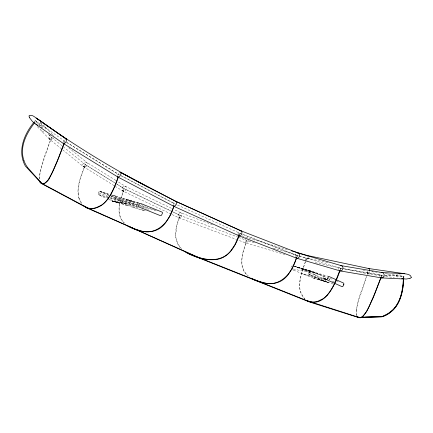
<?xml version="1.0" encoding="UTF-8"?>
<svg xmlns="http://www.w3.org/2000/svg" width="433" height="433" viewBox="0 0 433 433"><rect width="100%" height="100%" fill="white"/><g stroke="black" fill="none" stroke-linecap="round" stroke-linejoin="round"><path stroke-width="0.32" stroke-dasharray="2.17 1.62" d="M39.376 177.844L39.349 179.035M39.122 178.694C40.772 164.324 46.764 150.879 51.386 137.277L47.343 133.099M403.626 278.884L403.659 276.254L385.164 275.35M403.816 277.981L403.984 276.351L387.248 273.905M403.491 277.883L403.659 276.254M356.527 309.714L357.566 304.545A72.23 46.948 -67.3 0 1 358.145 302.261L366.551 276.595M326.477 279.918L315.419 275.843L315.413 275.074L314.883 274.592M98.876 192.328L98.589 194.336L99.097 195.029A11.247 6.506 88.2 0 0 99.346 195.175L106.605 198.503M315.273 276.433L314.656 278.116A0.563 0.493 88.1 0 1 314.445 278.251L314.039 278.251A6.473 5.651 86.7 0 1 313.487 278.1M98.978 191.938L99.265 191.316M396.466 275.345L396.774 276.535L398.42 277.672M305.471 261.711C302.699 269.883 299.447 278.262 299.733 287.036A21.228 13.997 -67 0 0 300.659 292.123L303.387 297.135A32.594 21.401 -67.4 0 0 304.832 298.721M329.015 276.535L310.088 270.971A0.617 0.465 -73.3 0 0 309.947 271.02A0.601 0.455 -73.3 0 0 309.768 271.188L308.94 273.174A3.951 2.971 -73.3 0 0 308.832 273.548L308.794 273.748A0.855 0.644 -73.3 0 0 308.778 273.965A0.568 0.428 -73.3 0 0 308.848 274.203L312.999 276.27M309.119 272.649L309.092 272.73A10.078 7.583 -73.3 0 0 308.924 273.212C308.599 276.124 314.001 275.691 315.516 277.337M114.566 182.699L85.263 164.556C81.225 176.107 73.54 191.337 81.35 203.288M305.357 261.656C301.595 273.18 294.792 288.616 304.702 298.954M305.574 261.067L306.645 258.095L327.992 262.631M305.898 260.531L306.77 258.128L310.629 258.945M366.421 276.6C362.74 289.282 355.58 302.034 356.575 315.473M367.39 274.284L368.51 271.226M64.284 142.766L64.826 141.304M173.189 212.078L180.166 215.412L176.724 226.389L175.733 234.691A22.337 14.662 -67.1 0 0 176.328 239.655L178.428 244.802L181.454 248.612M309.162 272.525L326.276 279.702M367.271 274.257L368.396 271.193M381.202 276.644L381.738 275.182L383.108 275.247M49.07 134.739L51.597 137.348L45.07 155.772L41.216 168.377A69.605 46.131 -66.9 0 0 40.491 171.241L39.522 176.361A18.522 12.265 -66.9 0 0 39.343 177.855M241.831 234.02L239.866 233.273L239.195 235.065M340.165 269.456L340.609 268.249L341.891 268.465M381.273 277.088L381.949 275.247L383.319 275.312M296.675 257.251L297.298 255.6L340.814 268.314L381.949 275.247L344.462 268.898M340.149 270.089L340.609 268.249M41.243 125.283L40.67 125.846L39.522 125.895M291.561 266.479L292.243 265.624M297.022 256.904L297.487 255.659L242.431 234.253M239.395 235.011L240.034 233.322L174.851 203.851L120.964 175.619M34.126 122.117L35.219 120.563L35.809 121.056L35.013 122.225M368.645 273.559L368.867 273.255M328.441 282.17L328.56 281.986A4.611 3.469 -73.3 0 1 328.463 282.186A0.639 0.476 -73.3 0 1 328.062 282.397L327.743 282.359A1.212 0.909 -73.3 0 0 328.463 282.273M306.835 260.45L307.094 260.152M122.636 187.218L123.454 186.531M85.312 166.878L85.761 166.651A2.685 2.111 -54.7 0 0 86.616 162.299L67.716 147.025M179.338 213.225L179.928 212.939M51.597 139.637L52.068 139.431M384.693 275.383L403.881 276.303M332.138 281.163L334.465 281.38M336.798 281.602L338.352 281.748M113.018 201.345L125.197 203.234L112.948 201.318M113.711 201.626L129.824 203.965L137.331 205.502M329.502 279.139A3.009 2.262 -73.3 0 1 329.367 279.81L329.329 279.096L328.544 278.56L332.024 279.041M371.839 271.702L372.948 271.864M386.247 273.786L389.576 274.268M371.72 271.675L373.939 271.994M375.6 272.233L377.267 272.471M379.487 272.79L380.591 272.952M385.029 273.591L386.139 273.748M384.396 276.205L367.893 273.835L313.957 262.393M385.711 276.395L394.322 277.634M126.274 203.396L123.086 202.931L124.358 203.115M138.446 203.185L124.921 200.495L111.037 196.263M118.913 202.314L116.266 201.897L118.561 202.26L116.677 201.951M114.204 201.789C115.265 201.54 115.817 198.899 114.967 198.065A10.419 6.23 -84.1 0 0 114.664 197.886L111.032 196.181M114.658 201.61L114.956 201.659M363.249 270.105L366.583 270.814M112.899 201.296L115.335 201.821L112.715 201.221L108.84 199.505M137.591 204.544L120.623 200.62L110.632 197.361M293.33 269.001L309.178 272.481M293.547 270.165L301.655 273.472L312.009 275.848M112.715 201.221L116.861 202.303L112.185 200.988L126.349 205.247L123.264 204.273M140.427 209.512L140.693 209.577L137.948 208.868M139.226 209.209L138.939 209.134M141.651 209.821L144.644 210.6L140.568 209.55M141.315 209.734L141.142 209.691M138.847 203.05L120.953 198.276A141.034 30.056 2.2 0 1 116.212 196.847L112.19 195.532M314.888 274.582A9.975 8.79 -86.5 0 0 314.363 274.322L302.862 269.651L326.52 276.541M138.722 203.017L129.012 200.16M115.535 196.057L114.496 195.781L116.244 196.252M115.849 196.144L127.037 199.532M117.375 196.56L116.986 196.452M144.059 210.443L145.358 210.801M310.629 271.031L307.782 270.257L310.537 271.009A2.825 2.127 -73.3 0 0 310.196 270.955A0.801 0.606 -73.3 0 0 309.947 271.015M114.658 195.824L113.338 195.462M138.268 208.955L132.936 207.358M99.043 194.991L107.941 197.47M110.583 198.211L137.575 206.151M295.972 266.88L310.385 270.977L294.451 266.284M111.508 194.947L113.543 195.521L110.675 194.709M313.497 278.11L317.86 279.339L313.784 278.192M307.387 270.138L313.746 272.243M115.367 198.547L137.683 204.977M317.784 279.317L320.777 280.178L317.486 279.215L322.872 280.806M307.235 270.1L295.328 266.625M287.382 249.635L247.736 237.988L242.079 235.861M98.616 194.498L107.687 197.172M109.863 197.816L117.608 200.106M111.833 200.831L118.041 202.66M254.404 242.729L246.778 240.494L242.74 253.132L241.657 260.498A22.067 14.484 -67.1 0 0 243.07 269.478L244.315 271.886L247.281 275.41M273.104 248.228L299.16 255.898M299.29 255.93L306.77 258.128M284.909 254.501L245.993 243.059L238.377 240.191M303.219 274.094L328.403 281.818M180.166 215.412L124.141 188.685L116.813 184.149M154.971 210.054L139.588 205.496M306.91 270.019L294.684 266.322M322.314 280.649L327.667 282.343L324.193 280.995M137.607 204.906L114.967 198.065M118.068 200.349L137.515 206.476M327.478 282.294L332.972 283.934M117.554 202.52L122.295 203.948M314.926 272.33L310.661 271.042L319.153 274.517L302.791 269.624L296.291 267.004M322.818 280.8L320.42 280.075L324.046 281.196M108.927 194.201L100.288 191.424L108.699 194.347M139.713 205.588L156.676 210.833M135.702 208.219L132.087 207.088M320.274 280.021L322.628 280.752M294.348 266.198L305.952 269.802L294.332 266.198M297.487 255.659L239.866 233.273M128.119 199.878L130.268 200.555M323.873 281.141L325.188 281.558M399.756 278.186L399.442 278.083M126.712 199.424L126.041 199.212L129.348 200.268L128.341 199.949M123.437 198.374L124.19 198.617M126.295 205.231L129.922 206.395M132.622 207.261L129.776 206.346M127.475 205.61L128.395 205.902M323.581 281.044L325.989 281.813M51.597 137.348L62.119 145.851M313.487 278.105L301.655 273.472M327.321 282.24L313.535 276.498M102.036 192.068L99.33 191.272A273.645 173.048 -52.2 0 0 106.242 194.395L108.623 195.353M309.227 274.554L325.6 280.216M140.676 206.53L141.369 206.779M100.093 191.354L109.17 195.343M212.527 224.743L181.091 212.912L173.822 209.442M237.679 234.204L239.563 234.913M238.431 237.349L179.998 215.363C176.004 225.68 172.145 239.341 180.87 248.39M238.578 237.392L246.924 240.531C242.686 251.503 237.398 267.248 248.423 276.065M237.744 239.958L178.899 217.815L171.852 214.432M108.071 196.409L98.767 192.837M142.089 207.05L147.842 209.561M314.163 272.417L315.987 273.18M323.099 280.541L316.085 277.58M319.798 274.787L326.487 277.629M320.615 275.134L316.918 273.575M322.466 275.918L326.071 277.45M293.395 270.1L292.275 269.607M148.33 209.794L149.304 210.254M171.398 208.284L125.57 186.412L116.401 180.761M171.246 214.146L122.885 191.056L114.723 186.011M172.025 211.526L124.331 188.745L115.541 183.305M326.471 279.572L325.259 278.987L326.368 279.529M326.574 279.604L323.213 277.878L326.628 279.615M326.482 279.539L323.608 278.094L326.363 279.485M328.55 278.565L329.372 279.171M326.206 279.399L322.845 277.677L326.141 279.361M121.419 175.89L174.705 203.813M122.712 190.953L123.205 191.191L122.328 190.574M66.633 142.376L119.227 174.71M66.52 142.349L119.102 174.678M115.828 180.404L86.605 162.288A2.685 2.111 -54.7 0 0 82.795 164.524A2.685 2.111 -54.7 0 0 85.772 166.645M85.063 164.491L114.372 182.634M114.144 185.654L83.52 166.689L62.736 149.894M37.368 126.647L49.514 139.204C51.121 140.2 49.806 139.264 49.746 139.404A2.685 2.154 -47.6 0 0 53.589 137.77M64.939 141.331L35.219 120.563L42.293 127.876M122.485 190.774L122.81 191.018M63.169 146.7L85.263 164.556C82.048 173.898 77.989 183.397 78.216 193.459M49.557 139.242L49.053 138.446L49.514 139.204L62.211 149.466M124.179 223.136L121.673 220.083L120.434 217.669A22.067 14.484 -67.1 0 1 119.015 208.69C119.416 201.756 121.792 195.153 124.141 188.685C123.362 192.138 121.511 196.181 120.645 199.965C118.463 207.661 118.166 217.236 124.482 223.136M40.605 122.274L53.237 135.334L53.021 135.156A2.685 2.154 -47.6 0 1 53.605 135.854M35.809 121.056L42.066 127.513M81.832 203.548L79.136 198.536M40.307 122.312L41 123.562M49.708 139.372A2.685 2.154 -47.6 0 1 50.331 135.345M41.741 127.41A2.685 2.17 -44 0 1 44.951 126.82A2.685 2.17 -44 0 1 45.33 129.835M43.733 131.172A2.685 2.17 -44 0 1 40.854 129.364M247.357 237.901A2.685 1.488 -71.6 0 1 247.963 238.15M248.353 240.32A2.685 1.488 -71.6 0 1 245.879 243.021A2.685 1.488 -71.6 0 1 245.711 239.238M308.08 257.099A2.685 1.315 -75.9 0 1 306.916 260.347M305.297 259.795A2.685 1.315 -75.9 0 1 305.844 256.558M369.511 271.713A2.685 1.196 -79.9 0 1 367.898 273.835L367.92 273.835A2.685 1.196 -79.9 0 1 367.189 271.166M396.395 275.236A3.145 2.365 -73.3 0 1 397.51 274.414M379.985 276.579A2.685 2.208 -83.8 0 1 380.466 273.337M338.795 269.543A2.685 2.143 -77 0 1 339.564 266.3M295.42 256.547A2.685 2.019 -71.1 0 1 296.6 253.511M173.103 204.587A2.685 1.472 -64 0 1 174.277 202.103M238.112 234.367A2.69 1.764 -67.1 0 1 239.233 231.406M117.587 175.376A2.685 1.283 -60.4 0 1 119.075 172.854M63.245 142.349A2.685 1.142 -56.7 0 1 64.95 139.572M40.956 123.611A3.145 2.365 -73.3 0 1 41.368 125.261M138.187 207.629A156.605 8.552 20.2 0 1 108.607 199.131M112.953 201.28A155.431 40.664 -1.8 0 1 136.888 206.698M98.843 192.312A7.339 5.423 87.7 0 1 98.946 191.916M111.492 195.997A180.539 9.786 20.2 0 1 137.911 203.721M141.012 204.685A180.539 9.786 20.2 0 1 145.824 206.195M139.339 206.081A83.066 45.4 -31.6 0 1 140.005 206.297M309.276 272.498A3.827 2.879 -73.3 0 1 309.866 270.95M291.523 266.842A7.61 6.63 -86.1 0 1 291.631 266.512M291.025 267.924A5.802 5.196 -89.7 0 1 291.095 267.632M315.273 275.881A9.494 7.621 -85.4 0 1 315.148 276.384M79.131 198.547A21.228 13.894 -67.1 0 1 78.2 193.47M356.998 316.003A5.672 3.735 -67 0 1 356.673 315.348L356.359 311.132A20.838 13.585 -67.2 0 1 356.5 309.714M179.451 217.934L179.154 217.907L179.451 217.934M84.392 166.997L83.656 166.781L84.392 166.997M133.077 201.426L130.149 200.517L133.077 201.426M129.213 200.225L127.351 199.629L129.213 200.225M83.282 166.499L83.012 166.158L83.282 166.499M125.007 190.709A2.685 2.003 -61.5 0 0 125.435 186.331A2.685 2.003 -61.5 0 0 121.976 189.015A2.685 2.003 -61.5 0 0 125.007 190.709M180.88 217.198A2.69 1.764 -67.1 0 0 181.043 212.884A2.69 1.764 -67.1 0 0 178.066 216.002A2.69 1.764 -67.1 0 0 180.88 217.198"/><path stroke-width="0.65" d="M403.561 279.529C403.296 294.402 397.678 311.711 382.106 316.761L361.052 317.297L381.938 316.712L388.044 313.6L392.574 310.125A24.048 18.083 -73.4 0 0 395.54 306.726C401.548 298.586 402.744 288.21 403.442 278.419M403.767 278.516C403.074 288.308 401.878 298.683 395.87 306.824A24.048 18.105 -73.3 0 1 392.904 310.223C389.456 313.173 385.348 316.214 380.824 316.826M411.29 277.261C410.776 274.057 405.694 273.927 402.982 273.569L382.085 272.568M64.089 143.296L57.827 159.588L52.561 171.777A69.578 45.211 -67 0 1 51.24 174.461L48.62 179.083M64.263 143.166C59.971 154.549 55.83 166.045 50.131 176.816C48.951 180.956 41.969 187.511 39.408 181.07M381.008 277.174L374.756 293.471L369.49 305.655A72.197 47.868 -67.2 0 1 368.445 307.803L365.853 312.502M381.273 277.088L373.349 297.466L367.141 310.737L362.973 316.501L360.261 317.811L358.827 317.643L309.471 301.963L197.832 257.44L137.072 230.031L86.308 207.699L83.12 205.35M118.214 177.075C114.864 185.627 111.752 194.644 105.582 201.648M118.344 177.075C113.57 190.515 105.663 211.109 87.883 208.36L41.817 183.727L25.363 166.061C17.152 151.285 24.059 134.019 34.126 122.117M173.882 206.016C169.877 221.496 156.611 236.618 139.323 230.383C135.821 229.452 132.346 228.321 129.186 226.529M296.47 257.803C292.454 272.877 279.74 288.254 262.577 282.343C260.309 281.78 258.068 281.098 255.887 280.254M339.721 270.647C336.371 279.204 333.248 288.205 327.099 295.219M339.927 270.685C335.434 284.075 324.609 309.471 306.277 300.285M29.19 115.849C31.934 113.819 35.555 117.792 37.698 119.308M174.147 205.718L169.709 216.164L165.693 222.654A22.067 14.484 -67.1 0 1 158.608 229.089C148.665 234.534 136.422 230.984 127.205 225.663M296.784 257.527L292.345 267.973L288.335 274.457A22.067 14.484 -67.1 0 1 281.244 280.893C271.718 286.181 260.017 282.96 250.988 278.159M239.178 235.574C235.536 245.836 229.084 257.164 217.431 259.329C206.476 261.012 195.234 257.5 185.687 252.26M238.854 235.963L234.897 244.769L230.632 251.118A22.337 14.657 -67.1 0 1 226.87 254.772C215.417 263.432 199.792 258.793 188.003 253.289M327.386 278.668L327.142 279.561L327.456 280.005A7.475 4.633 -62.7 0 0 327.803 280.216L341.94 286.614A7.713 4.395 -61.9 0 0 342.194 286.689L342.6 286.673A0.563 0.325 -62.5 0 0 342.79 286.532L343.656 284.919M328.019 277.261L328.474 276.59L329.091 276.552A8.416 5.223 -66.6 0 1 329.41 276.655L343.461 283.03A9.975 5.726 -65.5 0 1 343.78 283.231L343.894 284.34A6.289 4.108 -63.7 0 1 343.813 284.633M139.242 203.981L139.854 203.396L141.126 203.634L161.661 211.943A10.419 8.958 -56.4 0 1 162.083 212.154L162.635 212.841L161.639 214.963L161.044 215.585L159.842 215.439L138.787 206.904L138.159 206.173L139.025 204.338A7.339 5.353 -54.7 0 1 139.274 203.997M34.618 122.788C26.494 133.272 19.187 147.079 23.961 160.573M365.046 313.73L361.993 316.945A5.672 3.713 -67 0 1 360.624 317.497L358.881 317.378L307.998 301.059M47.754 180.35L45.064 183.067A5.672 3.745 -67.4 0 1 43.69 183.614L41.947 183.495L40.48 182.645A5.672 3.708 -67.5 0 1 39.841 181.703M409.981 278.354L406.251 279.036L401.705 278.679M399.004 273.867L402.982 273.569M361.777 317.27L363.942 317.183M358.881 317.378L359.606 317.351L358.275 317.14M365.387 317.124L380.488 316.723M359.796 317.606L358.827 317.643L357.571 317.005M381.727 277.921L403.653 278.976M404.828 273.726L368.894 268.557L307.295 255.486L291.236 250.767M341.323 265.678L382.355 272.595M340.484 270.977L381.625 277.91M341.583 265.743L298.359 253.116L240.997 230.816L175.912 201.394L120.423 172.318L148.698 187.462L176.079 201.469M296.665 258.214L339.992 270.869M239.119 235.844L296.573 258.182M255.594 280.14L253.386 279.155M241.197 230.908L175.912 201.394M173.839 206.335L239.027 235.806M37.465 125.18L32.691 121.781L29.449 117.603M117.884 177.027L173.509 206.168M148.698 187.462C109.609 167.019 71.997 143.718 36.166 117.993L66.26 139.02L36.751 118.361M63.483 143.583L117.771 176.962M35.771 124.211L63.38 143.512M357.902 316.929L357.566 316.675M39.906 181.308L41.947 183.495L87.986 208.111L197.924 257.191L309.552 301.709L312.675 302.088A32.594 21.401 -67.4 0 0 317.513 301.363L322.991 298.797A21.228 13.872 -67.1 0 0 327.094 295.209M39.398 180.756L27.69 167.62M368.364 268.682A2.685 1.196 -79.9 0 1 369.647 270.858M306.569 255.681A2.685 1.315 -75.9 0 1 307.906 256.125M411.366 277.364A3.145 2.365 -73.3 0 1 410.013 278.273M381.462 272.66A2.685 2.208 -83.8 0 1 384.098 275.799A2.685 2.208 -83.8 0 1 380.493 277.337M340.56 265.716A2.685 2.143 -77 0 1 342.92 268.704A2.685 2.143 -77 0 1 339.569 270.636M297.433 253.089A2.685 2.019 -71.1 0 1 299.409 256.293A2.685 2.019 -71.1 0 1 295.891 257.689M175.143 201.464A2.685 1.472 -64 0 1 176.621 202.801A2.685 1.472 -64 0 1 175.024 205.962A2.685 1.472 -64 0 1 173.124 205.464M240.099 230.843A2.69 1.764 -67.1 0 1 241.738 233.82A2.69 1.764 -67.1 0 1 238.453 235.357M119.719 172.415A2.685 1.283 -60.4 0 1 120.948 173.595A2.685 1.283 -60.4 0 1 119.281 176.653A2.685 1.283 -60.4 0 1 117.527 176.442M65.594 139.134A2.685 1.142 -56.7 0 1 66.655 140.211A2.685 1.142 -56.7 0 1 64.831 143.171A2.685 1.142 -56.7 0 1 63.191 143.036M29.482 117.522A3.145 2.365 -73.3 0 1 29.071 115.871M343.618 284.568A10.468 6.847 -63.7 0 1 343.493 284.854M327.332 278.652A7.025 4.097 -64.5 0 1 327.472 278.322M327.927 277.845A7.025 3.875 -65.6 0 1 328.16 277.342M105.576 201.632A21.228 13.975 -67 0 1 101.463 205.199L95.958 207.77A32.594 21.39 -66.8 0 1 91.109 208.489L87.986 208.111L85.231 206.73A32.594 21.385 -66.8 0 1 84.836 206.444M48.593 179.056A18.522 12.043 -67 0 1 47.733 180.323M365.831 312.48A20.838 13.775 -67.2 0 1 365.03 313.709M27.701 167.603A32.859 24.713 -73.4 0 1 23.929 160.594"/></g></svg>
